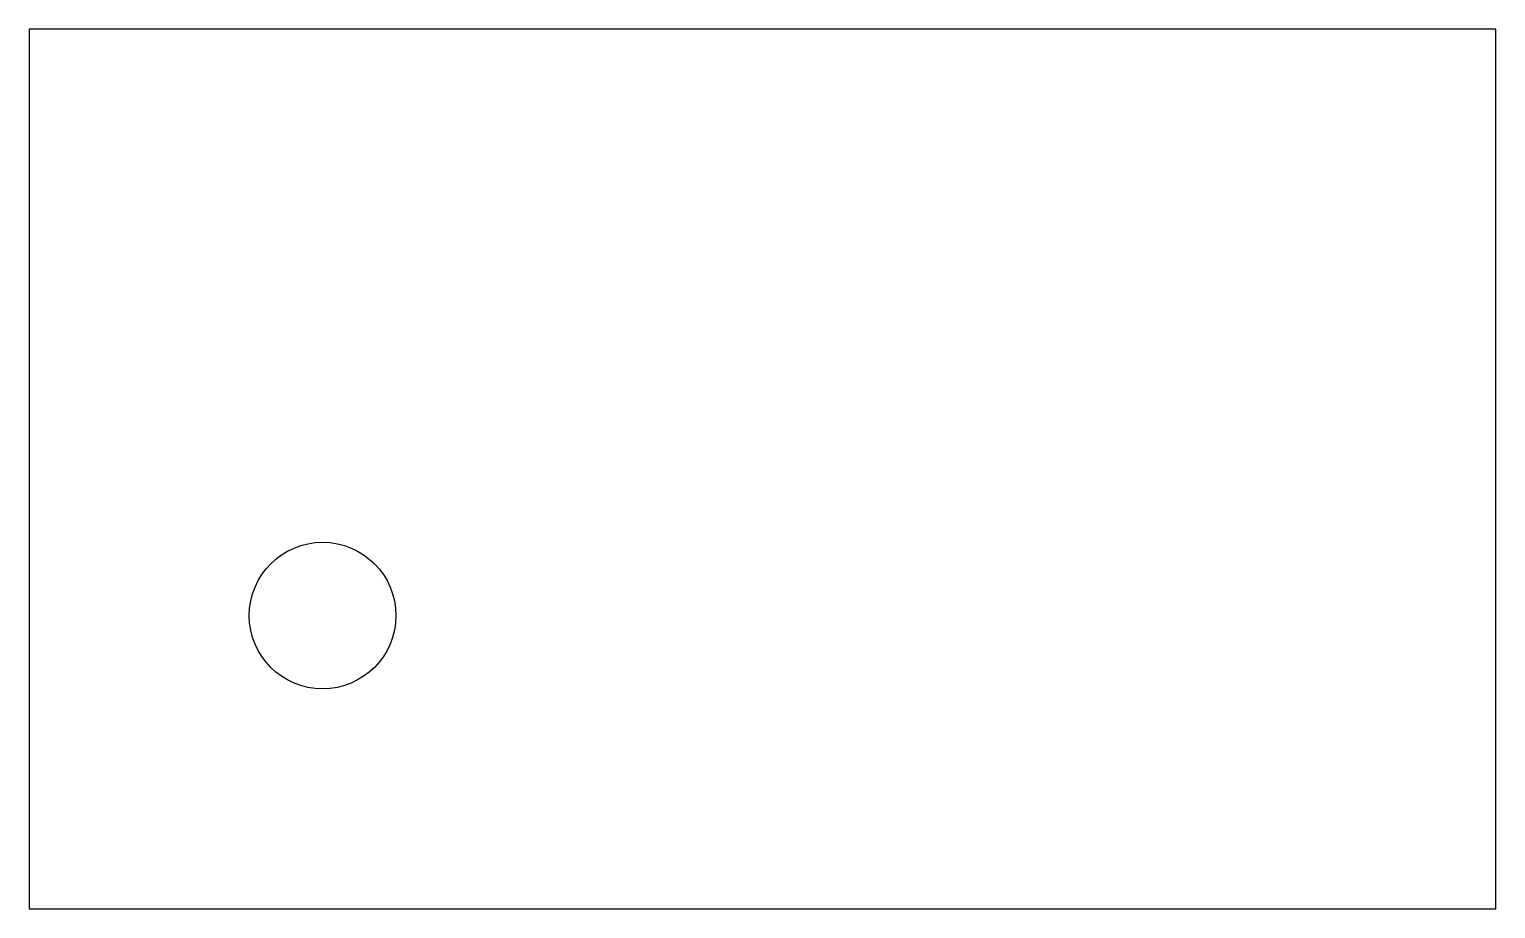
# Model space of a CAD drawing. Extents: x 0 to 100, y 0 to 60.
import ezdxf

# ---------------------------------------------------------------- set-up
doc = ezdxf.new("R2010")
doc.units = 0

msp = doc.modelspace()

# ---------------------------------------------------------------- linework, layer by layer
msp.add_lwpolyline([(0, 0), (100, 0), (100, 60), (0, 60)], close=True)
msp.add_circle((20, 20), 5)

doc.saveas('drawing.dxf')
